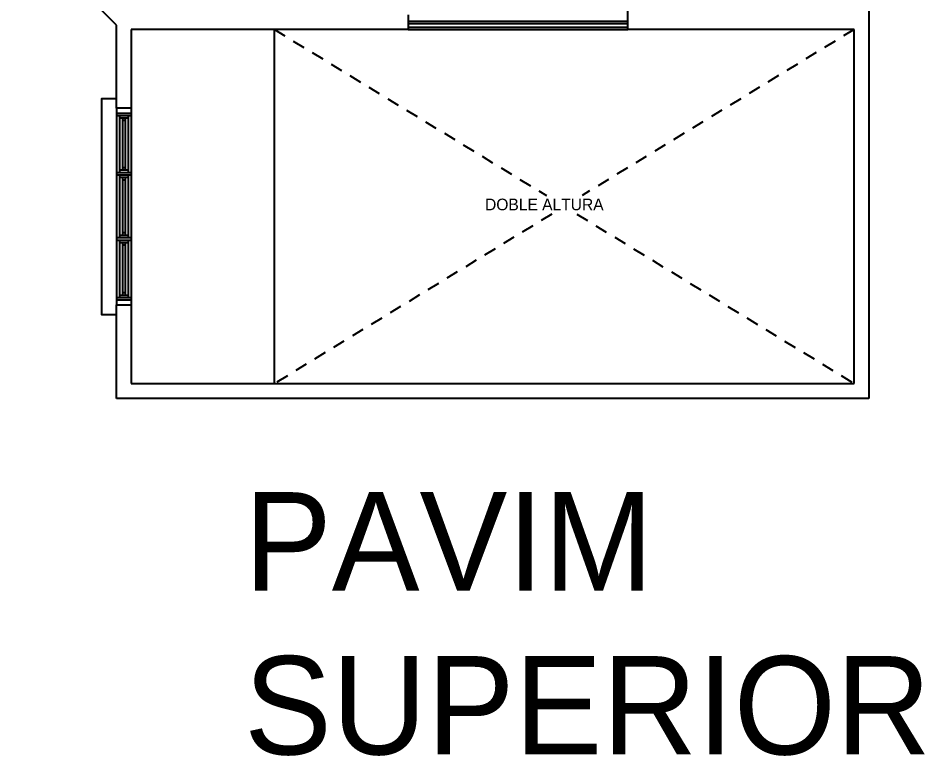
# Model space of a CAD drawing. Header units: inches. Extents: x 105.6 to 147.4, y 36.9 to 62.2.
# Drawn here: x 118.33 to 127.55, y 36.95 to 44.45 of the extents above; entities that cross this region are included whole.
import ezdxf

# ---------------------------------------------------------------- set-up
doc = ezdxf.new("R2010")
doc.units = ezdxf.units.IN
doc.header["$MEASUREMENT"] = 0
doc.linetypes.add('HIDDEN2', pattern=[0.1875, 0.125, -0.0625])
for name, color, linetype in [('detalle ventanas', 2, 'Continuous'), ('Gradas', 1, 'Continuous'), ('Paredes', 5, 'Continuous'), ('puertas y ventanas', 1, 'Continuous')]:
    doc.layers.add(name, color=color, linetype=linetype)
doc.layers.add('TEXTO', color=2, linetype='Continuous', lineweight=15)
doc.styles.add('STYLE1', font='archfree.shx')

msp = doc.modelspace()

# ---------------------------------------------------------------- linework, layer by layer
at = {"layer": 'detalle ventanas', "color": 5}
for p, q in [((126.9799, 51.9819), (126.9799, 40.5819)), ((124.5287, 44.3319), (124.5287, 47.8319)), ((119.3299, 44.3759), (118.3299, 45.3759)), ((122.2974, 44.4819), (122.2974, 44.3319)), ((119.3299, 43.5319), (119.3299, 44.3759)), ((119.4799, 44.3319), (119.4799, 43.5315)), ((122.2974, 44.3319), (119.4799, 44.3319)), ((126.8299, 44.3319), (124.5287, 44.3319)), ((126.8299, 40.7319), (126.8299, 44.3319)), ((119.4799, 43.5319), (119.3299, 43.5319)), ((119.3299, 41.5319), (119.4799, 41.5319)), ((119.3299, 40.5819), (119.3299, 41.5319)), ((119.4799, 41.5319), (119.4799, 40.7319)), ((119.4799, 40.7319), (126.8299, 40.7319)), ((126.9799, 40.5819), (119.3299, 40.5819))]:
    msp.add_line(p, q, dxfattribs=at)
at = {"layer": 'Gradas', "color": 2}
for p, q in [((122.2974, 44.4169), (124.5287, 44.4169)), ((122.2974, 44.3944), (124.5287, 44.3944)), ((122.2974, 44.3544), (124.5287, 44.3544)), ((122.2974, 44.3319), (124.5287, 44.3319))]:
    msp.add_line(p, q, dxfattribs=at)
at = {"layer": 'Gradas', "color": 1, "linetype": 'HIDDEN2'}
for p, q in [((120.936, 44.3319), (123.7019, 42.6436)), ((126.8299, 44.3319), (124.0658, 42.6436)), ((123.7557, 42.4542), (120.936, 40.7319)), ((124.0122, 42.4542), (126.8299, 40.7342))]:
    msp.add_line(p, q, dxfattribs=at)
at = {"layer": 'Paredes', "color": 5}
msp.add_line((120.936, 40.7319), (120.936, 44.3319), dxfattribs=at)
at = {"layer": 'puertas y ventanas'}
for p, q in [((119.3299, 43.5319), (119.3299, 41.5319)), ((119.4799, 43.5319), (119.4799, 41.5319)), ((119.3299, 43.4819), (119.4799, 43.4819)), ((119.3299, 43.4569), (119.4799, 43.4569)), ((119.3599, 43.4569), (119.3599, 42.876)), ((119.4499, 43.4319), (119.3599, 43.4319)), ((119.3899, 43.4319), (119.3899, 42.901)), ((119.4199, 43.4319), (119.4199, 42.901)), ((119.4499, 43.4569), (119.4499, 42.876)), ((119.4199, 43.4069), (119.3899, 43.4069)), ((119.4799, 42.876), (119.3299, 42.876)), ((119.4499, 42.901), (119.3599, 42.901)), ((119.4199, 42.926), (119.3899, 42.926)), ((119.4799, 42.851), (119.3299, 42.851)), ((119.3599, 42.851), (119.3599, 42.2129)), ((119.4499, 42.826), (119.3599, 42.826)), ((119.3899, 42.826), (119.3899, 42.2379)), ((119.4199, 42.801), (119.3899, 42.801)), ((119.4199, 42.826), (119.4199, 42.2379)), ((119.4499, 42.851), (119.4499, 42.2129)), ((119.4499, 42.2379), (119.3599, 42.2379)), ((119.4199, 42.2629), (119.3899, 42.2629)), ((119.4799, 42.2129), (119.3299, 42.2129)), ((119.4799, 42.1879), (119.3299, 42.1879)), ((119.3599, 42.1879), (119.3599, 41.6069)), ((119.4499, 42.1629), (119.3599, 42.1629)), ((119.3899, 42.1629), (119.3899, 41.6319)), ((119.4199, 42.1629), (119.4199, 41.6319)), ((119.4499, 42.1879), (119.4499, 41.6069)), ((119.4199, 42.1379), (119.3899, 42.1379)), ((119.3299, 41.6061), (119.4799, 41.6061)), ((119.3599, 41.6319), (119.4499, 41.6319)), ((119.3899, 41.6569), (119.4199, 41.6569)), ((119.3299, 41.5819), (119.4799, 41.5819))]:
    msp.add_line(p, q, dxfattribs=at)
at = {"layer": 'puertas y ventanas', "color": 2}
msp.add_lwpolyline([(119.3299, 41.4319), (119.1799, 41.4319), (119.1799, 43.6319), (119.3299, 43.6319)], dxfattribs=at)

# ---------------------------------------------------------------- texts
at = {"layer": 'TEXTO', "style": 'STYLE1'}
msp.add_text('DOBLE ALTURA', height=0.1184, dxfattribs=at).set_placement((123.0781, 42.4937))
at = {"layer": 'TEXTO'}
for s, p in [('PAVIM', (120.628, 38.6281)), ('SUPERIOR', (120.628, 36.9614))]:
    msp.add_text(s, height=1, dxfattribs=at).set_placement(p)

doc.saveas('drawing.dxf')
